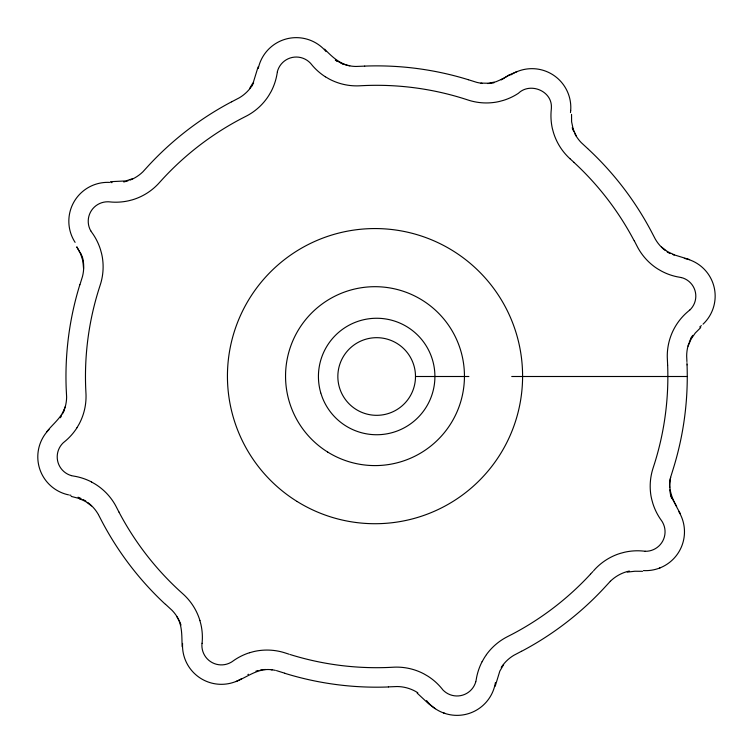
<?xml version="1.0" encoding="UTF-8"?>
<svg xmlns="http://www.w3.org/2000/svg" width="753" height="753" viewBox="0 0 753 753"><rect width="100%" height="100%" fill="white"/><g stroke="black" fill="none" stroke-linecap="round" stroke-linejoin="round"><path stroke-width="1.13" d="M570.689 110.418L570.529 112.056A29.838 29.838 0 0 0 570.482 112.602M202.068 643.278L202.265 640.963A58.197 58.197 0 0 0 200.947 624.529L199.903 620.528M670.65 477.327C667.149 490.551 674.208 502.618 680.373 513.715M495.408 682.595L495.22 683.668A38.855 38.855 0 0 1 427.393 701.636L426.565 700.572M277.405 71.902L276.652 75.959A59.487 59.487 0 0 1 271.136 91.508L269.047 95.085A58.367 58.367 0 0 1 266.75 98.521A58.461 58.461 0 0 1 249.309 114.447A55.816 55.816 0 0 1 246.598 115.953L241.082 118.795A290.922 290.922 0 0 0 162.723 178.96L158.902 183.167A59.722 59.722 0 0 1 157.123 185.04A58.414 58.414 0 0 1 132.472 199.799L128.528 200.806A59.515 59.515 0 0 1 112.093 202.096L108.997 201.823A17.225 17.225 0 0 0 107.961 201.785A19.474 19.474 0 0 0 90.746 230.842M258.063 66.979L253.422 82.068L249.591 88.534M495.192 686.228L499.823 671.111L503.625 664.626M79.912 284.766L82.51 276.407A39.034 39.034 0 0 0 82.924 259.06L82.068 255.888M688.129 346.145L691.009 339.179L695.283 333.005L700.723 327.593M689.277 342.22L690.539 339.189A39.024 39.024 0 0 1 691.527 337.24M65.022 406.978C62.123 417.36 53.105 423.657 46.771 431.761M62.499 413.952L64.24 409.943M482.118 661.699L484.16 658.103A58.442 58.442 0 0 1 486.457 654.658M690.539 339.189L692.656 335.367M251.954 85.786L253.61 82.952M77.004 427.685L79.093 424.108A58.423 58.423 0 0 0 86.04 396.304A56.08 56.08 0 0 0 86.002 394.243L85.701 388.04A290.931 290.931 0 0 1 98.596 290.093L100.478 284.182A55.995 55.995 0 0 0 101.326 281.198A58.452 58.452 0 0 0 102.389 257.601A58.423 58.423 0 0 0 101.57 253.545L100.478 249.563A59.515 59.515 0 0 0 93.4 234.663L91.621 232.122A18.326 18.326 0 0 1 90.802 230.804M593.59 570.765L594.635 569.607A56.588 56.588 0 0 1 596.056 568.11A58.47 58.47 0 0 1 616.669 554.613A58.329 58.329 0 0 1 620.585 553.295L624.585 552.231A58.197 58.197 0 0 1 641.01 550.885L643.589 551.092A22.844 22.844 0 0 0 645.142 551.205M592.903 571.527L590.456 574.21M610.344 581.278L604.414 587.707A310.65 310.65 0 0 1 521.462 651.345M689.682 310.076L686.548 312.777A58.273 58.273 0 0 0 672.137 332.751A58.583 58.583 0 0 0 667.271 356.894L667.638 365.167M509.583 74.801L501.263 79.724L509.583 74.801L517.236 71.469M231.651 101.824L239.398 97.758A39.043 39.043 0 0 0 251.973 85.795M521.481 651.279L513.744 655.355A39.015 39.015 0 0 0 501.244 667.393M502.797 78.801L495.888 81.785L488.499 83.244L480.951 83.112M235.877 681.606C247.681 676.834 258.571 667.61 272.181 669.859M660.089 567.837L659.581 568.035M133.008 178.536L125.864 180.927L110.484 181.689M249.619 652.719L253.61 651.618A58.339 58.339 0 0 1 257.658 650.808A58.734 58.734 0 0 1 284.738 652.804L289.171 654.235M123.756 181.981L127.982 180.852M255.954 671.13L258.063 670.565M260.199 670.123L262.364 669.793M627.268 572.111L634.977 571.235L642.62 571.311M364.697 66.123L355.953 66.462A39.015 39.015 0 0 1 347.293 65.323M388.416 686.887L397.16 686.529A39.043 39.043 0 0 1 417.83 692.769M415.496 376.5A38.827 38.827 0 0 0 357.251 342.879A38.827 38.827 0 0 0 357.251 410.121A38.827 38.827 0 0 0 415.496 376.5L468.884 376.5M511.729 376.5L687.273 376.5M110.973 182.508L112.065 182.612M70.951 495.305L69.605 495.079M71.177 496.396L80.289 498.759L78.651 498.326L85.484 501.432L91.527 505.922M276.473 670.622L284.822 673.22M468.3 79.714L476.649 82.322A39.043 39.043 0 0 0 482.024 83.291M341.09 63.224A39.015 39.015 0 0 0 343.114 64.033L346.248 65.003M349.75 65.765C339.349 63.873 331.706 56.353 324.59 49.124M689.607 259.597L672.721 254.41L674.33 254.853L667.544 251.634L661.567 247.05M343.123 64.033L335.33 60.089A39.015 39.015 0 0 0 337.184 61.257M78.077 497.206L81.079 498.514M91.565 482.005L95.151 484.057A58.376 58.376 0 0 1 114.588 503.804A56.08 56.08 0 0 1 116.066 506.468L118.908 511.984M83.028 499.503L85.861 501.15M667.13 251.869L669.944 253.554M325.39 76.778L328.957 78.877A58.489 58.489 0 0 0 332.666 80.712A58.395 58.395 0 0 0 356.753 85.88A59.534 59.534 0 0 0 359.332 85.814L365.017 85.541A290.95 290.95 0 0 1 462.963 98.389L468.874 100.281A55.703 55.703 0 0 0 471.858 101.128A58.48 58.48 0 0 0 495.455 102.239A58.433 58.433 0 0 0 499.512 101.429L503.503 100.347A58.197 58.197 0 0 0 518.403 93.297C530.065 81.964 552.297 90.897 551.384 107.688A16.51 16.51 0 0 1 551.347 108.724L551.074 111.811A59.468 59.468 0 0 0 552.297 128.264L553.37 132.264A58.386 58.386 0 0 0 568.044 156.878A59.252 59.252 0 0 0 569.917 158.657M435.281 708.714L428.579 703.735L417.153 693.099M569.908 158.657L574.125 162.479M587.632 148.529L581.212 142.581A39.005 39.005 0 0 1 574.831 133.742M165.538 604.32L171.966 610.25A39.043 39.043 0 0 1 177.313 617.159L178.856 620.048M326.105 51.618L325.748 51.195A38.845 38.845 0 0 0 258.26 68.467M98.144 514.148L97.862 513.668A39.034 39.034 0 0 0 87.659 502.392M676.655 506.355L672.053 498.222L672.834 499.615M80.562 253.554L76.768 246.833L81.343 254.938L80.562 253.554L82.858 260.83L83.555 268.341M98.408 514.619L101.937 521.415A310.65 310.65 0 0 0 165.472 604.395M634.318 240.819L637.151 246.335A55.571 55.571 0 0 0 638.638 249.064A58.583 58.583 0 0 0 654.395 266.666A58.329 58.329 0 0 0 657.821 268.981L661.398 271.061A58.245 58.245 0 0 0 676.881 276.737L679.931 277.302A18.354 18.354 0 0 1 681.446 277.622M176.899 616.726C182.64 625.762 181.633 636.549 182.188 646.733M576.327 136.105L573.212 129.234L571.602 121.779L571.546 114.352M573.871 131.775L572.28 127.709A39.005 39.005 0 0 0 573.014 129.77M320.882 393.235L322.124 396.916A58.235 58.235 0 0 0 420.4 414.959A58.235 58.235 0 0 0 389.932 319.79A58.235 58.235 0 0 0 320.411 391.569L320.787 392.906M670.462 494.137L671.601 498.354M686.915 361.562L686.67 356.103A39.024 39.024 0 0 1 688.854 343.227M686.962 362.664L687.056 364.847M669.718 487.633L669.633 485.45A39.005 39.005 0 0 1 670.772 476.79L673.361 468.432A310.65 310.65 0 0 0 687.047 364.847M68.532 494.862A38.845 38.845 0 0 1 49.039 429.539M388.388 686.962A310.65 310.65 0 0 1 284.756 673.295M79.827 284.766A310.65 310.65 0 0 0 66.189 388.397L66.631 397.104A39.034 39.034 0 0 1 63.431 411.976M231.595 101.806A310.65 310.65 0 0 0 148.68 165.453L142.835 171.872A39.024 39.024 0 0 1 130.043 180.118M364.65 66.104A310.65 310.65 0 0 1 468.291 79.705M587.641 148.548A310.65 310.65 0 0 1 651.298 231.425L655.326 239.143A39.015 39.015 0 0 0 665.351 250.589M179.374 621.018A39.043 39.043 0 0 1 180.993 625.075M241.506 678.698A38.855 38.855 0 0 1 182.565 643.429M247.906 674.509A38.751 38.751 0 0 1 248.386 674.236M263.437 669.624A39.024 39.024 0 0 1 265.621 669.492M271.089 669.681A39.024 39.024 0 0 1 275.4 670.377M445.155 713.477A38.61 38.61 0 0 1 443.611 712.95M610.344 581.278A39.043 39.043 0 0 1 629.348 571.028M678.895 511.748A38.836 38.836 0 0 1 643.476 570.586M670.951 496.265A39.005 39.005 0 0 1 669.793 489.817M699.706 327.047A43.843 43.843 0 0 1 701.382 325.635M703.02 324.185A38.074 38.074 0 0 0 711.811 311.789A38.507 38.507 0 0 0 699.273 264.924A38.337 38.337 0 0 0 684.364 258.392M510.685 74.999A38.855 38.855 0 0 1 570.699 110.418M493.996 82.774A39.043 39.043 0 0 1 487.483 83.517M75.102 242.362A38.845 38.845 0 0 1 109.609 182.405M61.473 415.882A39.034 39.034 0 0 1 60.334 417.755M71.45 475.632A19.465 19.465 0 0 1 63.139 442.886A17.733 17.733 0 0 1 63.93 442.218L66.311 440.223A59.506 59.506 0 0 0 77.032 427.695M277.32 71.874A19.474 19.474 0 0 1 310.18 62.913A16.839 16.839 0 0 1 310.876 63.676L312.862 66.057A59.487 59.487 0 0 0 325.371 76.806M573.984 162.413A290.95 290.95 0 0 1 634.148 240.734M681.465 277.565A19.164 19.164 0 0 1 689.729 310.123M667.638 365.167A291.053 291.053 0 0 1 654.686 463.095L652.945 468.517A58.649 58.649 0 0 0 650.94 495.606A58.339 58.339 0 0 0 651.806 499.653L652.907 503.635A59.496 59.496 0 0 0 660.033 518.506L661.812 521.048A16.613 16.613 0 0 1 662.621 522.375A19.493 19.493 0 0 1 645.133 551.3M590.456 574.2A290.94 290.94 0 0 1 512.049 634.308L506.995 636.906A58.659 58.659 0 0 0 486.419 654.63M482.089 661.689A59.506 59.506 0 0 0 476.64 677.248L476.103 680.307A16.867 16.867 0 0 1 475.736 681.813M475.764 681.823A19.493 19.493 0 0 1 442.943 689.974A22.006 22.006 0 0 1 441.983 688.75L440.307 686.783A58.207 58.207 0 0 0 427.751 676.1L424.174 674.02A58.405 58.405 0 0 0 420.466 672.194A58.461 58.461 0 0 0 396.36 667.12A56.616 56.616 0 0 0 394.299 667.167L388.096 667.469A290.931 290.931 0 0 1 290.159 654.545M249.61 652.691A59.506 59.506 0 0 0 234.738 659.826L232.197 661.605A17.234 17.234 0 0 1 230.879 662.414A19.474 19.474 0 0 1 201.889 645.086A23.315 23.315 0 0 1 202.077 643.278M199.94 620.604A58.452 58.452 0 0 0 185.134 595.971A56.541 56.541 0 0 0 183.638 594.541L179.045 590.371A290.931 290.931 0 0 1 118.918 511.984M91.574 481.976A59.515 59.515 0 0 0 76.015 476.498L72.966 475.952A17.827 17.827 0 0 1 71.46 475.604M297.106 501.479A147.579 147.579 0 0 0 522.516 380.943A147.579 147.579 0 0 0 305.426 245.996A147.579 147.579 0 0 0 297.106 501.479M327.781 452.111A89.447 89.447 0 0 0 464.403 379.06A89.447 89.447 0 0 0 332.826 297.256A89.447 89.447 0 0 0 327.781 452.111"/></g></svg>
